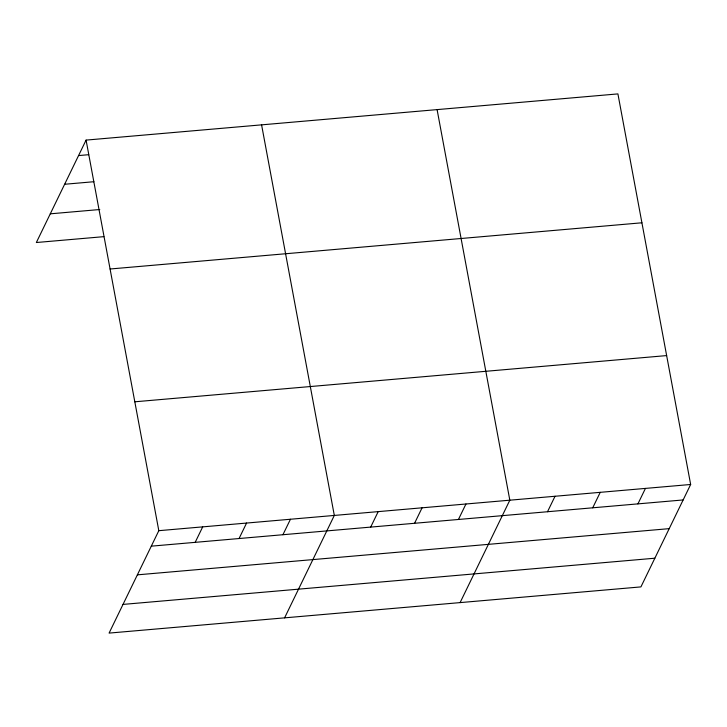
<?xml version="1.0" encoding="UTF-8"?>
<svg xmlns="http://www.w3.org/2000/svg" width="727" height="727" viewBox="0 0 727 727"><rect width="100%" height="100%" fill="white"/><g stroke="black" fill="none" stroke-linecap="round" stroke-linejoin="round"><path stroke-width="1.09" d="M86.077 140.102L158.813 530.683L109.086 633.099L640.923 586.898L690.65 484.482L617.914 93.901L86.077 140.102L36.35 242.518L103.852 236.657M195.181 542.342L202.697 526.875M239.056 538.534L246.571 523.058M282.93 534.718L290.446 519.251M284.593 617.859L334.32 515.443L261.584 124.853M370.688 527.093L378.194 511.626M414.563 523.286L422.078 507.819M458.437 519.478L465.952 504.002M460.1 602.61L509.827 500.194L437.091 109.604M547.522 511.735L555.028 496.259M592.723 507.809L600.238 492.333M637.933 503.884L645.44 488.408M78.571 155.569L88.694 154.697M64.639 184.267L93.883 181.723M50.281 213.829L99.781 209.521M110.086 268.999L641.914 222.789M134.813 401.795L666.65 355.585M158.813 530.683L690.65 484.482M151.307 546.159L683.135 499.949M137.376 574.848L669.203 528.647M123.017 604.41L654.854 558.209"/></g></svg>
